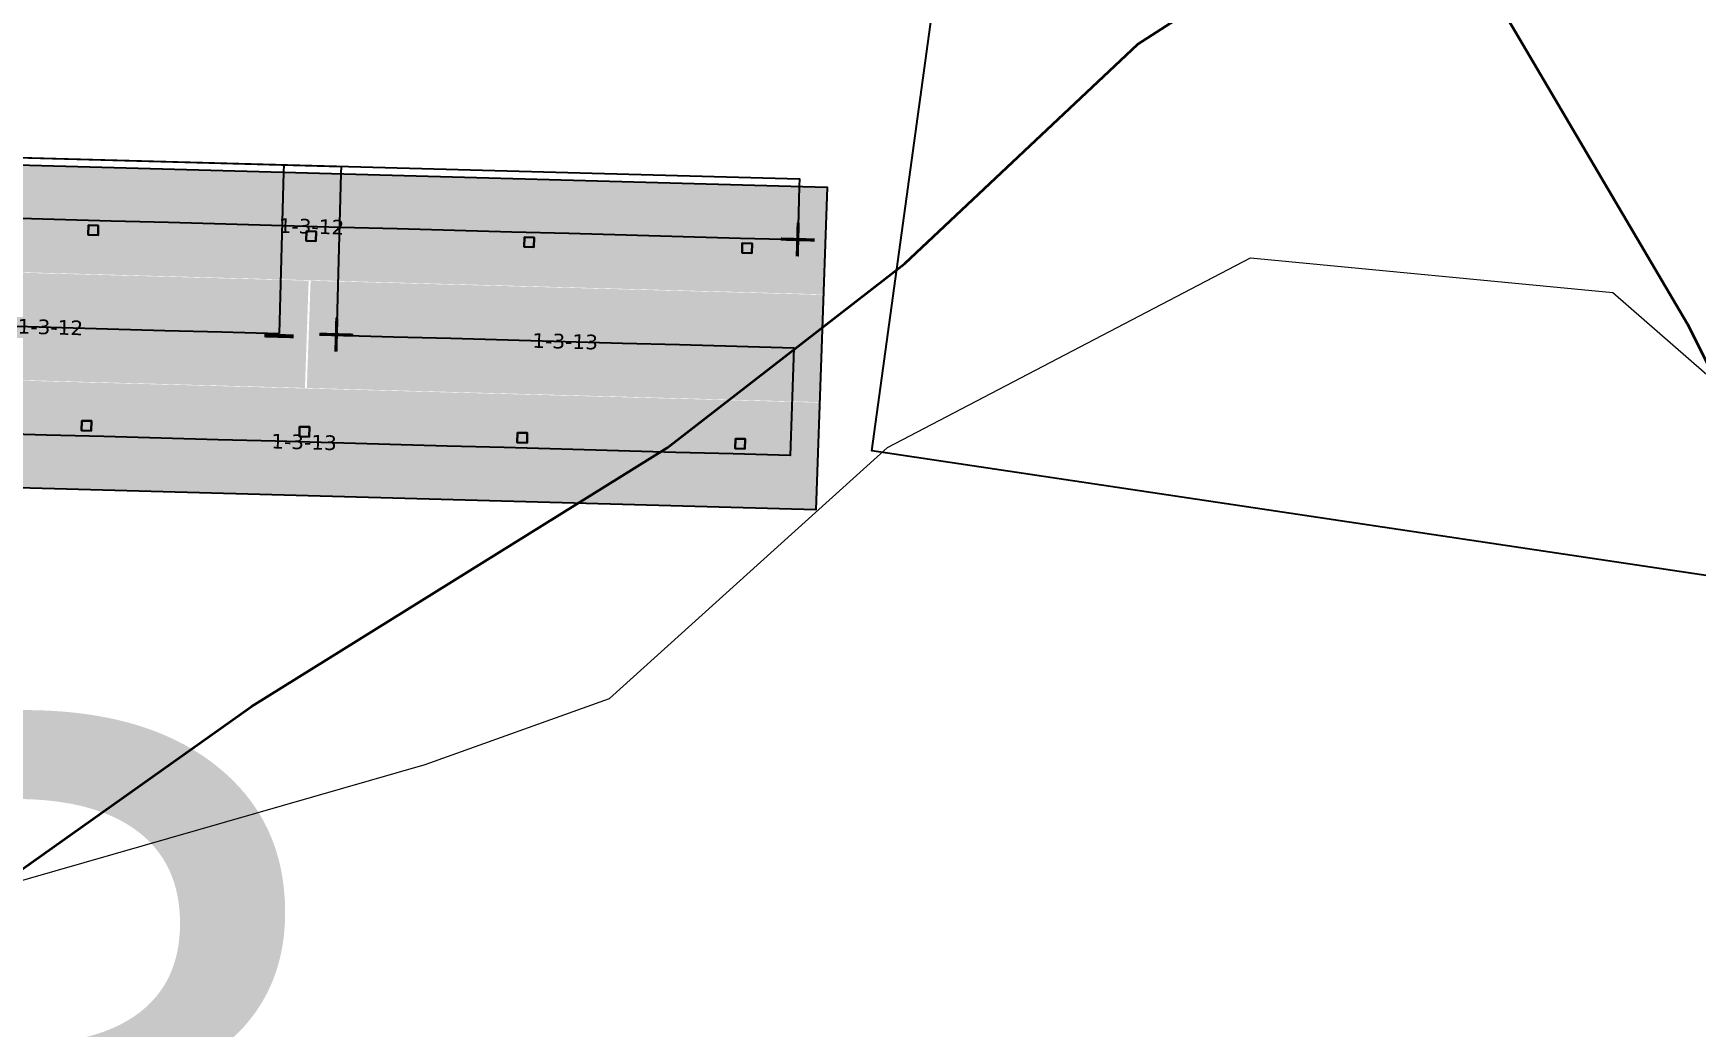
# Model space of a CAD drawing. Header units: metres. Extents: x 1477905 to 1478744, y 4202276 to 4202610.
# Drawn here: x 1478079.2 to 1478113.26, y 4202380.25 to 4202400.61 of the extents above; entities that cross this region are included whole.
import ezdxf

# ---------------------------------------------------------------- set-up
doc = ezdxf.new("R2010")
doc.units = ezdxf.units.M
doc.layers.add('Nouveau Terrain - CN - Courbes', color=22, linetype='Continuous', lineweight=0)
for name, color, linetype in [('PVcase Device Coloring', 7, 'Continuous'), ('PVcase Polarity Symbols', 7, 'Continuous'), ('PVcase Poles', 7, 'Continuous'), ('PVcase PV Modules (full frames)', 142, 'Continuous'), ('PVcase PV Modules (optimised)', 142, 'Continuous'), ('PVcase String Cables', 150, 'Continuous'), ('PVcase Stringing Numbers', 7, 'Continuous'), ('PVcase Strings', 92, 'Continuous'), ('PVCasePVAreaInfoNumbers', 1, 'Continuous')]:
    doc.layers.add(name, color=color, linetype=linetype)
doc.layers.add('PVcase Offsets', color=240, linetype='Continuous', plot=False)
doc.styles.get("Standard").update_dxf_attribs({"font": 'verdana.ttf'})
doc.styles.add('UBS-Style de texte', font='verdana.ttf')

# ---------------------------------------------------------------- blocks, each defined once
blk = doc.blocks.new('3P18@15DEG F FX ID2 PVBlock')
at = {"layer": 'PVcase PV Modules (optimised)', "color": 0}
blk.add_polyline3d([(0, 0, 1.773945735132677), (21.06698842950539, -0.5810537936249747, 1.773945735132684), (20.88445742833418, -7.198992669318526, 7.019385073192552e-15), (-0.182531001171211, -6.617938875693552, 0)], close=True, dxfattribs=at)

msp = doc.modelspace()

# ---------------------------------------------------------------- hatches: boundary and pattern name
at = {"layer": 'PVcase Device Coloring', "true_color": 0x1eec00, "transparency": 33554582}
for points in [[(1478074.40719804, 4202398.035728073), (1478074.330587346, 4202395.836625276), (1478095.389864826, 4202395.25578416), (1478095.46647552, 4202397.454886957)], [(1478074.330251039, 4202395.82697162), (1478074.253640345, 4202393.627868824), (1478084.763793633, 4202393.337985699), (1478084.840404326, 4202395.537088496)], [(1478084.879375231, 4202395.536013629), (1478084.802764538, 4202393.336910833), (1478095.312917825, 4202393.047027708), (1478095.389528519, 4202395.246130505)], [(1478074.253304038, 4202393.618215168), (1478074.176693344, 4202391.419112371), (1478095.235970824, 4202390.838271256), (1478095.312581518, 4202393.037374052)]]:
    msp.add_hatch(color=3, dxfattribs=at).paths.add_polyline_path(points, flags=0)

# ---------------------------------------------------------------- linework, layer by layer
at = {"layer": 'Nouveau Terrain - CN - Courbes', "linetype": 'Continuous', "lineweight": 35}
msp.add_polyline3d([(1478072.759575653, 4202356.321380529, 80), (1478076.064746674, 4202380.308168492, 80), (1478076.405515939, 4202381.08313229, 80), (1478078.777487267, 4202383.337781845, 80), (1478083.669936653, 4202386.807678134, 80), (1478092.185811322, 4202392.114146891, 80), (1478097.056711035, 4202395.89032151, 80), (1478101.833551804, 4202400.381834346, 80), (1478104.129378942, 4202401.867545026, 80), (1478105.497170274, 4202402.403294289, 80), (1478106.725452952, 4202402.549279671, 80), (1478107.304717128, 4202402.524831392, 80), (1478108.323736828, 4202402.086170956, 80), (1478109.203247873, 4202401.257746642, 80), (1478113.089955006, 4202394.656081598, 80), (1478114.871404841, 4202391.113305584, 80)], dxfattribs=at)
at = {"layer": 'PVcase Offsets'}
msp.add_lwpolyline([(1478119.140016204, 4202388.646951248), (1478096.380217799, 4202392.049491156), (1478099.422250808, 4202414.145441581), (1478097.614544202, 4202417.774069561), (1478097.614544202, 4202417.774069561), (1478101.69537283, 4202423.568827), (1478107.839228885, 4202424.53780443), (1478109.593315654, 4202423.584218), (1478112.889210339, 4202419.90253344), (1478115.132061835, 4202420.11957525)], dxfattribs=at)
at = {"layer": 'PVcase Offsets', "lineweight": 0}
msp.add_lwpolyline([(1478068.124591586, 4202372.194363791), (1478078.497484493, 4202383.11104092), (1478087.229490812, 4202385.621294711), (1478091.002859325, 4202386.9718127), (1478096.699566307, 4202392.11494523), (1478104.139780224, 4202396.00784885), (1478111.564858528, 4202395.29756908), (1478119.368391205, 4202388.48499619)], dxfattribs=at)
at = {"layer": 'PVcase Poles'}
for points in [[(1478080.323828451, 4202396.476009148, 79.44729427881826), (1478080.329342603, 4202396.67593312, 79.44729427881826), (1478080.329342603, 4202396.67593312, 82.76091755563719), (1478080.323828451, 4202396.476009148, 82.70730809477493), (1478080.323828451, 4202396.476009148, 79.44729427881826), (1478080.523752421, 4202396.470494996, 79.44729427881826), (1478080.523752421, 4202396.470494996, 82.70189535753866), (1478080.323828451, 4202396.476009148, 82.70730809477493), (1478080.523752421, 4202396.470494996, 82.70189535753866), (1478080.529266574, 4202396.670418967, 82.75550481840091), (1478080.529266574, 4202396.670418967, 79.44729427881826), (1478080.523752421, 4202396.470494996, 79.44729427881826), (1478080.529266574, 4202396.670418967, 79.44729427881826), (1478080.329342603, 4202396.67593312, 79.44729427881826), (1478080.529266574, 4202396.670418967, 79.44729427881826), (1478080.529266574, 4202396.670418967, 82.75550481840091), (1478080.329342603, 4202396.67593312, 82.76091755563719)], [(1478084.789494456, 4202396.352840515, 79.31612464632364), (1478084.795008608, 4202396.552764487, 79.31612464632364), (1478084.795008608, 4202396.552764487, 82.64001421191897), (1478084.789494456, 4202396.352840515, 82.5864047510567), (1478084.789494456, 4202396.352840515, 79.31612464632364), (1478084.989418427, 4202396.347326363, 79.31612464632364), (1478084.989418427, 4202396.347326363, 82.58099201382042), (1478084.789494456, 4202396.352840515, 82.5864047510567), (1478084.989418427, 4202396.347326363, 82.58099201382042), (1478084.994932579, 4202396.547250334, 82.63460147468268), (1478084.994932579, 4202396.547250334, 79.31612464632364), (1478084.989418427, 4202396.347326363, 79.31612464632364), (1478084.994932579, 4202396.547250334, 79.31612464632364), (1478084.795008608, 4202396.552764487, 79.31612464632364), (1478084.994932579, 4202396.547250334, 79.31612464632364), (1478084.994932579, 4202396.547250334, 82.63460147468268), (1478084.795008608, 4202396.552764487, 82.64001421191897)], [(1478089.255160461, 4202396.229671882, 79.20341148621465), (1478089.260674613, 4202396.429595853, 79.20341148621465), (1478089.260674613, 4202396.429595853, 82.51911086820074), (1478089.255160461, 4202396.229671882, 82.46550140733848), (1478089.255160461, 4202396.229671882, 79.20341148621465), (1478089.455084432, 4202396.224157729, 79.20341148621465), (1478089.455084432, 4202396.224157729, 82.4600886701022), (1478089.255160461, 4202396.229671882, 82.46550140733848), (1478089.455084432, 4202396.224157729, 82.4600886701022), (1478089.460598584, 4202396.424081701, 82.51369813096446), (1478089.460598584, 4202396.424081701, 79.20341148621465), (1478089.455084432, 4202396.224157729, 79.20341148621465), (1478089.460598584, 4202396.424081701, 79.20341148621465), (1478089.260674613, 4202396.429595853, 79.20341148621465), (1478089.460598584, 4202396.424081701, 79.20341148621465), (1478089.460598584, 4202396.424081701, 82.51369813096446), (1478089.260674613, 4202396.429595853, 82.51911086820074)], [(1478093.720826466, 4202396.106503247, 79.08357136115235), (1478093.726340618, 4202396.306427219, 79.08357136115235), (1478093.726340618, 4202396.306427219, 82.39820752423226), (1478093.720826466, 4202396.106503247, 82.34459806337001), (1478093.720826466, 4202396.106503247, 79.08357136115235), (1478093.920750437, 4202396.100989095, 79.08357136115235), (1478093.920750437, 4202396.100989095, 82.33918532613373), (1478093.720826466, 4202396.106503247, 82.34459806337001), (1478093.920750437, 4202396.100989095, 82.33918532613373), (1478093.926264589, 4202396.300913067, 82.39279478699599), (1478093.926264589, 4202396.300913067, 79.08357136115235), (1478093.920750437, 4202396.100989095, 79.08357136115235), (1478093.926264589, 4202396.300913067, 79.08357136115235), (1478093.726340618, 4202396.306427219, 79.08357136115235), (1478093.926264589, 4202396.300913067, 79.08357136115235), (1478093.926264589, 4202396.300913067, 82.39279478699599), (1478093.726340618, 4202396.306427219, 82.39820752423226)], [(1478080.184177287, 4202392.467335557, 79.32537620837181), (1478080.189691439, 4202392.667259528, 79.32537620837181), (1478080.189691439, 4202392.667259528, 81.68656672309241), (1478080.184177287, 4202392.467335557, 81.63295726223016), (1478080.184177287, 4202392.467335557, 79.32537620837181), (1478080.384101257, 4202392.461821404, 79.32537620837181), (1478080.384101257, 4202392.461821404, 81.62754452499388), (1478080.184177287, 4202392.467335557, 81.63295726223016), (1478080.384101257, 4202392.461821404, 81.62754452499388), (1478080.38961541, 4202392.661745376, 81.68115398585613), (1478080.38961541, 4202392.661745376, 79.32537620837181), (1478080.384101257, 4202392.461821404, 79.32537620837181), (1478080.38961541, 4202392.661745376, 79.32537620837181), (1478080.189691439, 4202392.667259528, 79.32537620837181), (1478080.38961541, 4202392.661745376, 79.32537620837181), (1478080.38961541, 4202392.661745376, 81.68115398585613), (1478080.189691439, 4202392.667259528, 81.68656672309241)], [(1478084.649843292, 4202392.344166923, 79.1907711480855), (1478084.655357444, 4202392.544090895, 79.1907711480855), (1478084.655357444, 4202392.544090895, 81.56566337937419), (1478084.649843292, 4202392.344166923, 81.51205391851192), (1478084.649843292, 4202392.344166923, 79.1907711480855), (1478084.849767263, 4202392.338652771, 79.1907711480855), (1478084.849767263, 4202392.338652771, 81.50664118127564), (1478084.649843292, 4202392.344166923, 81.51205391851192), (1478084.849767263, 4202392.338652771, 81.50664118127564), (1478084.855281415, 4202392.538576743, 81.5602506421379), (1478084.855281415, 4202392.538576743, 79.1907711480855), (1478084.849767263, 4202392.338652771, 79.1907711480855), (1478084.855281415, 4202392.538576743, 79.1907711480855), (1478084.655357444, 4202392.544090895, 79.1907711480855), (1478084.855281415, 4202392.538576743, 79.1907711480855), (1478084.855281415, 4202392.538576743, 81.5602506421379), (1478084.655357444, 4202392.544090895, 81.56566337937419)], [(1478089.115509297, 4202392.22099829, 79.07308840100997), (1478089.121023449, 4202392.420922262, 79.07308840100997), (1478089.121023449, 4202392.420922262, 81.44476003566054), (1478089.115509297, 4202392.22099829, 81.39115057479827), (1478089.115509297, 4202392.22099829, 79.07308840100997), (1478089.315433268, 4202392.215484138, 79.07308840100997), (1478089.315433268, 4202392.215484138, 81.38573783756199), (1478089.115509297, 4202392.22099829, 81.39115057479827), (1478089.315433268, 4202392.215484138, 81.38573783756199), (1478089.32094742, 4202392.415408109, 81.43934729842425), (1478089.32094742, 4202392.415408109, 79.07308840100997), (1478089.315433268, 4202392.215484138, 79.07308840100997), (1478089.32094742, 4202392.415408109, 79.07308840100997), (1478089.121023449, 4202392.420922262, 79.07308840100997), (1478089.32094742, 4202392.415408109, 79.07308840100997), (1478089.32094742, 4202392.415408109, 81.43934729842425), (1478089.121023449, 4202392.420922262, 81.44476003566054)], [(1478093.581175302, 4202392.097829657, 78.97010517223924), (1478093.586689455, 4202392.297753628, 78.97010517223924), (1478093.586689455, 4202392.297753628, 81.32385669193772), (1478093.581175302, 4202392.097829657, 81.27024723107547), (1478093.581175302, 4202392.097829657, 78.97010517223924), (1478093.781099273, 4202392.092315504, 78.97010517223924), (1478093.781099273, 4202392.092315504, 81.26483449383919), (1478093.581175302, 4202392.097829657, 81.27024723107547), (1478093.781099273, 4202392.092315504, 81.26483449383919), (1478093.786613425, 4202392.292239476, 81.31844395470145), (1478093.786613425, 4202392.292239476, 78.97010517223924), (1478093.781099273, 4202392.092315504, 78.97010517223924), (1478093.786613425, 4202392.292239476, 78.97010517223924), (1478093.586689455, 4202392.297753628, 78.97010517223924), (1478093.786613425, 4202392.292239476, 78.97010517223924), (1478093.786613425, 4202392.292239476, 81.31844395470145), (1478093.586689455, 4202392.297753628, 81.32385669193772)]]:
    msp.add_polyline3d(points, dxfattribs=at)
at = {"layer": 'PVcase String Cables'}
for points in [[(1478037.195410902, 4202430.307583422, 84.62681235578178), (1478057.834999726, 4202429.738317852, 84.26303790116744), (1478058.096186516, 4202429.731113994, 84.2564141065225), (1478070.096960653, 4202429.400117694, 83.97016616530817), (1478070.096960653, 4202429.400117694, 80.4591301832442), (1478070.528354133, 4202426.650452793, 80.40358576166554), (1478070.959747614, 4202423.90078789, 80.37055921719893), (1478071.391141094, 4202421.151122988, 80.33242605580925), (1478071.822534574, 4202418.401458086, 80.29584630952006), (1478072.253928054, 4202415.651793184, 80.26132880122138), (1478072.685321535, 4202412.902128281, 80.22867790278737), (1478073.116715015, 4202410.152463379, 80.19528124522776), (1478073.548108495, 4202407.402798477, 80.13847567918903), (1478073.979501975, 4202404.653133575, 80.07009077437365), (1478073.979501975, 4202404.653133575, 82.60559552405475), (1478073.899846944, 4202401.765119384, 81.8310727014164), (1478073.899846944, 4202401.765119384, 80.01521419592589), (1478073.850716047, 4202399.983804024, 79.97141274884659), (1478073.801585149, 4202398.202488664, 79.92580659052747), (1478074.412420597, 4202398.185641061, 79.90885276505725), (1478074.412420597, 4202398.185641061, 83.24273089673724), (1478094.896061847, 4202397.620676719, 82.68815724178684), (1478094.891926232, 4202397.470733742, 82.68812781392786), (1478094.86159317, 4202396.370962459, 82.39322498112365)], [(1478037.195410902, 4202430.307583422, 84.62681235578178), (1478057.834999726, 4202429.738317852, 84.26303790116744), (1478058.096186516, 4202429.731113994, 84.2564141065225), (1478070.096960653, 4202429.400117694, 83.97016616530817), (1478070.096960653, 4202429.400117694, 80.4591301832442), (1478070.528354133, 4202426.650452793, 80.40358576166554), (1478070.959747614, 4202423.90078789, 80.37055921719893), (1478071.391141094, 4202421.151122988, 80.33242605580925), (1478071.822534574, 4202418.401458086, 80.29584630952006), (1478072.253928054, 4202415.651793184, 80.26132880122138), (1478072.685321535, 4202412.902128281, 80.22867790278737), (1478073.116715015, 4202410.152463379, 80.19528124522776), (1478073.548108495, 4202407.402798477, 80.13847567918903), (1478073.979501975, 4202404.653133575, 80.07009077437365), (1478073.979501975, 4202404.653133575, 82.60559552405475), (1478073.899846944, 4202401.765119384, 81.8310727014164), (1478073.899846944, 4202401.765119384, 80.01521419592589), (1478073.850716047, 4202399.983804024, 79.97141274884659), (1478073.801585149, 4202398.202488664, 79.92580659053348), (1478074.412420597, 4202398.185641062, 79.90885276507753), (1478074.412420597, 4202398.185641062, 83.24273089673812), (1478084.330923091, 4202397.912076407, 82.97419757725127), (1478084.326787477, 4202397.762133435, 82.97416814939666), (1478084.235521977, 4202394.453163997, 82.08687051269911)], [(1478037.195410902, 4202430.307583422, 84.62681235578178), (1478057.834999726, 4202429.738317852, 84.26303790116744), (1478058.096186516, 4202429.731113994, 84.2564141065225), (1478070.096960653, 4202429.400117694, 83.97016616530817), (1478070.096960653, 4202429.400117694, 80.4591301832442), (1478070.528354133, 4202426.650452793, 80.40358576166554), (1478070.959747614, 4202423.90078789, 80.37055921719893), (1478071.391141094, 4202421.151122988, 80.33242605580925), (1478071.822534574, 4202418.401458086, 80.29584630952006), (1478072.253928054, 4202415.651793184, 80.26132880122138), (1478072.685321535, 4202412.902128281, 80.22867790278737), (1478073.116715015, 4202410.152463379, 80.19528124522776), (1478073.548108495, 4202407.402798477, 80.13847567918903), (1478073.979501975, 4202404.653133575, 80.07009077437365), (1478073.979501975, 4202404.653133575, 82.60559552405475), (1478073.899846944, 4202401.765119384, 81.8310727014164), (1478073.899846944, 4202401.765119384, 80.01521419592589), (1478073.850716047, 4202399.983804024, 79.97141274884659), (1478073.801585149, 4202398.202488664, 79.92580659052747), (1478074.412420597, 4202398.185641062, 79.90885276507753), (1478074.412420597, 4202398.185641062, 83.24273089673812), (1478085.503048002, 4202397.879747742, 82.94246349307686), (1478085.498912388, 4202397.729804769, 82.9424340652214), (1478085.407646887, 4202394.420835331, 82.05513642840536)]]:
    msp.add_polyline3d(points, dxfattribs=at)
at = {"layer": 'PVcase Strings'}
for points in [[(1478094.86159317, 4202396.370962459), (1478093.68946826, 4202396.403291124), (1478092.51734335, 4202396.43561979), (1478091.345218439, 4202396.467948455), (1478090.173093529, 4202396.500277121), (1478089.000968619, 4202396.532605787), (1478087.828843708, 4202396.564934452), (1478086.656718798, 4202396.597263118), (1478085.484593888, 4202396.629591784), (1478084.312468978, 4202396.66192045), (1478083.140344067, 4202396.694249115), (1478081.968219157, 4202396.72657778), (1478080.796094247, 4202396.758906446), (1478079.623969337, 4202396.791235112), (1478078.451844426, 4202396.823563778)], [(1478078.374897425, 4202394.614807325), (1478079.547022336, 4202394.582478659), (1478080.719147246, 4202394.550149994), (1478081.891272156, 4202394.517821328), (1478083.063397066, 4202394.485492663), (1478084.235521977, 4202394.453163997)], [(1478085.407646887, 4202394.420835331), (1478086.579771797, 4202394.388506666), (1478087.751896708, 4202394.356178), (1478088.924021618, 4202394.323849334), (1478090.096146528, 4202394.291520668), (1478091.268271438, 4202394.259192003), (1478092.440396349, 4202394.226863338), (1478093.612521259, 4202394.194534671), (1478094.784646169, 4202394.162206006), (1478094.707699169, 4202391.953449554), (1478093.535574258, 4202391.985778219), (1478092.363449348, 4202392.018106885), (1478091.191324438, 4202392.050435551), (1478090.019199528, 4202392.082764216), (1478088.847074617, 4202392.115092882), (1478087.674949707, 4202392.147421547), (1478086.502824797, 4202392.179750213), (1478085.330699886, 4202392.212078879), (1478084.158574976, 4202392.244407545), (1478082.986450066, 4202392.27673621), (1478081.814325156, 4202392.309064875), (1478080.642200245, 4202392.341393542), (1478079.470075335, 4202392.373722207), (1478078.297950425, 4202392.406050873)]]:
    msp.add_lwpolyline(points, dxfattribs=at)

# ---------------------------------------------------------------- block references
at = {"layer": 'PVcase PV Modules (full frames)', "extrusion": (0.02704349581927321, -0.0007458933150911104, 0.9996339795030158), "rotation": 271.5798884593579}
msp.add_blockref('3P18@15DEG F FX ID2 PVBlock', (4241552.148821917, -1361148.567049252, 36919.19676604921), dxfattribs=at)

# ---------------------------------------------------------------- texts
at = {"layer": 'PVcase Polarity Symbols', "color": 1, "char_height": 0.7000000000000001, "attachment_point": 5, "rotation": 358.42011154064215}
for insert in [(1478094.86159317, 4202396.370962459), (1478085.407646887, 4202394.420835331)]:
    msp.add_mtext('＋', dxfattribs=dict(at, insert=insert))
at = {"layer": 'PVcase Polarity Symbols', "color": 7, "insert": (1478084.235521977, 4202394.453163997), "char_height": 0.7000000000000001, "attachment_point": 5, "rotation": 358.42011154064215}
msp.add_mtext('−', dxfattribs=at)
at = {"layer": 'PVcase Stringing Numbers', "color": 18, "true_color": 0x000000, "char_height": 0.3, "attachment_point": 5, "rotation": 358.42011154064215, "style": 'UBS-Style de texte', "bg_fill": 1, "box_fill_scale": 1.5, "bg_fill_color": 7, "bg_fill_true_color": 16777215, "bg_fill_transparency": 0}
for s, insert in [('1-3-12', (1478084.898531433, 4202396.645756116)), ('1-3-12', (1478079.547022336, 4202394.582478659)), ('1-3-13', (1478090.096146528, 4202394.291520668)), ('1-3-13', (1478084.744637431, 4202392.228243211))]:
    msp.add_mtext(s, dxfattribs=dict(at, insert=insert))
at = {"layer": 'PVCasePVAreaInfoNumbers', "transparency": 33554557, "insert": (1478079.508644167, 4202378.290939844), "char_height": 16, "attachment_point": 5, "style": 'UBS-Style de texte'}
msp.add_mtext('3', dxfattribs=at)

doc.saveas('drawing.dxf')
